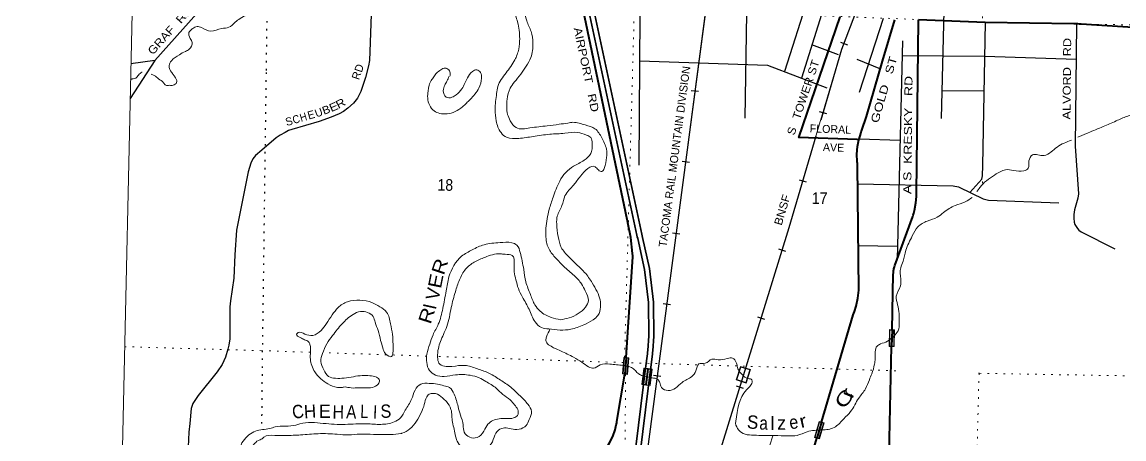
# Model space of a CAD drawing. Header units: feet. Extents: x -518066 to -250644, y -364975 to -177792.
# Drawn here: x -505285 to -488679, y -291926 to -285641 of the extents above; entities that cross this region are included whole.
import ezdxf
from ezdxf.enums import TextEntityAlignment as Align

# ---------------------------------------------------------------- set-up
doc = ezdxf.new("R2010")
doc.units = ezdxf.units.FT
doc.header["$LTSCALE"] = 80
doc.linetypes.add('DOTTED', pattern=[1.5, 0.3, -1.2])
for name, color, linetype, lineweight in [('18', 7, 'Continuous', 35), ('26', 7, 'Continuous', 40), ('29', 7, 'Continuous', 25), ('30', 7, 'Continuous', 13), ('34', 7, 'Continuous', 25), ('39', 7, 'Continuous', 13), ('4', 7, 'Continuous', 25), ('41', 7, 'Continuous', 13), ('55', 7, 'Continuous', 13), ('6', 7, 'DOTTED', 25), ('61', 7, 'Continuous', 13), ('7', 7, 'DOTTED', 13)]:
    doc.layers.add(name, color=color, linetype=linetype, lineweight=lineweight)
doc.layers.add('27', color=7, linetype='Continuous')

msp = doc.modelspace()

# ---------------------------------------------------------------- linework, layer by layer
at = {"layer": '18'}
for points in [[(-496807.99, -295885.87), (-496674.35, -295697.74), (-496527.45, -295436.93), (-496408.62, -295162.19), (-496319.16, -294876.54), (-496260.04, -294583.1), (-496234.57, -294313.1), (-496232.36, -294289.65), (-496229.11, -294263.1), (-495843.84, -291120.35), (-495786.11, -290649.41), (-495782.96, -290623.72), (-495781.29, -290599.41), (-495766.02, -290376.89), (-495770.68, -289866.23), (-495828.7, -289358.85), (-495933.41, -288887.47), (-495940.92, -288862.47), (-495946.28, -288837.47), (-496896.42, -284403.88)], [(-496666.55, -295530.71), (-496594.88, -295403.47), (-496479.18, -295135.97), (-496392.07, -294857.83), (-496334.52, -294572.12), (-496309.5, -294306.95), (-496306.71, -294277.38), (-496304.2, -294256.95), (-495887.95, -290861.35), (-495860.97, -290641.3), (-495857.87, -290615.95), (-495856.17, -290591.3), (-495841.23, -290373.64), (-495845.82, -289870.85), (-495902.95, -289371.31), (-496006.92, -288903.24), (-496014.52, -288878.24), (-496019.88, -288853.24), (-496955.37, -284488.03)]]:
    msp.add_lwpolyline(points, dxfattribs=at)
at = {"layer": '26'}
for p, q in [((-492174.21, -290282.28), (-492179.84, -290530.54)), ((-496180.75, -290699.06), (-496199.37, -290949.59)), ((-493235.86, -291675.21), (-493306.24, -291913.75))]:
    msp.add_line(p, q, dxfattribs=at)
for points in [[(-496180.75, -290699.06), (-496081.38, -289178.79), (-496080.53, -289165.76), (-496084.3, -289128.79), (-496108.73, -288889.79), (-496154.56, -288668.18), (-496160.44, -288639.77), (-496164.95, -288618.18), (-497003.6, -284610.59)], [(-492673.71, -287415.39), (-492698.04, -287414.52), (-493576.98, -287383.28), (-492957.99, -285562.59)], [(-492673.71, -287415.39), (-492672.02, -287406.43), (-492646.94, -287322.86), (-492639.44, -287297.86), (-492628.97, -287272.86), (-492558.48, -287064.22), (-492316.95, -286232.5), (-492130.26, -285608.13)], [(-492174.21, -290282.28), (-492155.19, -289444.57), (-492154.63, -289419.68), (-492152.98, -289394.57), (-492152.83, -289392.26), (-492148.2, -289365.3), (-492147.67, -289363.41), (-492138.26, -289331.82), (-492131.57, -289313.41), (-491863.23, -288574.78), (-491854.37, -288550.39), (-491847.49, -288524.78), (-491835.87, -288481.52), (-491814.81, -288365.22), (-491807.9, -288272.35), (-491805.88, -288245.17), (-491805.61, -288222.35), (-491775.17, -285616.31), (-491774.88, -285608.69)], [(-485521.56, -287267.35), (-487599.7, -285987.82), (-487624.89, -285972.31), (-487649.7, -285958.36), (-487742.57, -285906.14), (-487889.7, -285841.17), (-488042.81, -285791.94), (-488177.24, -285763.79), (-488197.63, -285759.52), (-488227.24, -285755.71), (-488386.67, -285735.2), (-489323.17, -285673.77), (-489348.19, -285672.13), (-489373.17, -285671), (-489432.35, -285668.32), (-490770.22, -285647.85), (-491774.88, -285608.69)], [(-493235.86, -291675.21), (-492758.22, -290056.39), (-492750.84, -290031.39), (-492740.58, -290006.39), (-492713.92, -289925.54), (-492687.46, -289806.34), (-492673.62, -289685.02), (-492696.88, -287798.41), (-492697.19, -287773.54), (-492699.42, -287748.41), (-492699.8, -287744.12), (-492702.36, -287630.79), (-492693.07, -287517.82), (-492673.71, -287415.39)], [(-494608.83, -296328.61), (-492928.73, -295036.23), (-492903.77, -295017.03), (-492878.81, -294992), (-492754.04, -294866.9), (-492620.86, -294701.98), (-492505.64, -294524.04), (-492409.66, -294335.03), (-492333.96, -294137.03), (-492279.37, -293932.2), (-492246.49, -293722.78), (-492235.68, -293511.07), (-492242.61, -293358.25), (-492243.55, -293337.48), (-492242.88, -293308.25), (-492179.84, -290530.54)], [(-496544.64, -292155.88), (-496486.18, -292078.97), (-496429.98, -291987.26), (-496383.67, -291890.18), (-496347.76, -291788.79), (-496329.88, -291714.37), (-496322.68, -291684.39), (-496319.32, -291664.37), (-496199.37, -290949.59)], [(-494608.83, -296328.61), (-494599.89, -296298.33), (-493306.24, -291913.75)]]:
    msp.add_lwpolyline(points, dxfattribs=at)
at = {"layer": '29'}
for p, q in [((-492192.87, -281372.27), (-493795.5, -286388.99)), ((-491385.36, -285179.77), (-491433.02, -287096.73)), ((-494366.17, -285507.71), (-494390.59, -287088.83)), ((-493236.61, -285528.72), (-493539.75, -286486.38)), ((-492307.64, -285587.93), (-492667.46, -286705.67)), ((-492016.17, -285925.54), (-492098.78, -289223.16)), ((-492982.09, -286134.95), (-493381.32, -285985.88)), ((-503284.88, -286223.1), (-503644.83, -286271.56)), ((-492702.69, -286202.67), (-492349.6, -286344.93)), ((-491427.62, -286672.46), (-490786.4, -286680.23)), ((-492053.78, -287426.83), (-492672.02, -287406.43)), ((-492096.24, -289026.42), (-492681.86, -289016.57))]:
    msp.add_line(p, q, dxfattribs=at)
for points in [[(-495549.97, -284175.4), (-495955.87, -285405.38), (-495973.59, -285525.03), (-495988.03, -287801.2)], [(-502438.12, -285272.88), (-503284.88, -286223.1), (-503656.39, -286796.26)], [(-500021.55, -285523.55), (-500038.33, -285951.48), (-500050.91, -286222.09), (-500063.49, -286303.9), (-500109.62, -286478.01), (-500180.92, -286689.87), (-500231.24, -286788.47), (-500289.95, -286866.08), (-500373.83, -286939.51), (-500439.8, -286988.82), (-500508.03, -287025.51), (-500628.08, -287077.46), (-500809.98, -287142.98), (-501220.97, -287260.45), (-501268.22, -287276.89), (-501321.62, -287304.51), (-501396.69, -287345.58), (-501455.82, -287386.31), (-501673.9, -287570.91), (-501766.16, -287652.73), (-501808.1, -287705.16), (-501837.45, -287770.2), (-501875.2, -287898.15), (-502051.34, -288779.18), (-502076.5, -289148.38), (-502093.28, -289500.79), (-502143.6, -289844.82), (-502151.99, -289935.03), (-502151.99, -290289.53), (-502156.18, -290417.5), (-502168.77, -290514.01), (-502185.54, -290574.82), (-502219.1, -290694.41), (-502269.42, -290803.49), (-502344.91, -290916.76), (-502629, -291270.43)], [(-491001.39, -288209.63), (-490823.05, -288010.59), (-490810.74, -287962.32), (-490804.1, -287805.01), (-490767.85, -285646)], [(-489395.81, -285669.01), (-489412.7, -287511.05), (-489366.43, -288233.3), (-489373.29, -288296.9), (-489423.72, -288471.83), (-489435.31, -288540.63), (-489435.31, -288598.24), (-489430.88, -288655.85), (-489418.69, -288691.01), (-489379.94, -288755.55), (-489357.79, -288779.93), (-489326.12, -288804.71), (-488815.01, -289060.18)], [(-495978.04, -286226.78), (-494051.09, -286291.67), (-493159.01, -286631.36)], [(-492021.66, -286144.58), (-490776.97, -286154.45), (-489400.7, -286202.33)], [(-492693.38, -288082.61), (-491251.5, -288108.56), (-491173.02, -288126.96), (-490976.09, -288221.82), (-490799.67, -288307.98), (-490719.23, -288327.46), (-489662.57, -288366.41)], [(-502629, -291270.43), (-502713.96, -291390.84), (-502739.12, -291466.36), (-502755.9, -291692.91), (-502772.67, -291822.97), (-502781.06, -292045.32), (-502713.96, -293547.28), (-502713.96, -293769.65), (-502722.35, -293857.74), (-502751.71, -294000.39), (-502814.61, -294176.59), (-503015.91, -294554.17), (-503091.4, -294772.33), (-503213.02, -295279.99), (-503242.37, -295351.3), (-503288.51, -295443.62), (-503322.05, -295486.61), (-503351.41, -295519.12), (-503468.83, -295616.67), (-503527.54, -295656.53), (-503575.71, -295687.94), (-503812.72, -295813.85), (-503827.33, -295828.5), (-503857.09, -295896.65)]]:
    msp.add_lwpolyline(points, dxfattribs=at)
at = {"layer": '34', "lineweight": 13}
for p, q in [((-494401.88, -281078.23), (-496673.65, -298236.67)), ((-494520.91, -291036.79), (-494458.33, -290834.95)), ((-494308.15, -290881.53), (-494458.33, -290834.95)), ((-494371.34, -291083.16), (-494308.76, -290881.34)), ((-494370.74, -291083.36), (-494520.91, -291036.79))]:
    msp.add_line(p, q, dxfattribs=at)
at = {"layer": '34'}
for p, q in [((-492950.42, -285944.71), (-492846.77, -285983.97)), ((-495199.26, -286671.43), (-495089.19, -286686)), ((-493269.95, -286988.71), (-493163.66, -287020.17)), ((-495337.93, -287738.74), (-495227.86, -287753.31)), ((-493572.36, -288019.73), (-493466.08, -288051.18)), ((-495483.58, -288818.87), (-495373.51, -288833.45)), ((-493887.45, -289060.45), (-493781.55, -289093.16)), ((-495622.25, -289886.16), (-495512.18, -289900.73)), ((-494202.09, -290087.78), (-494096.19, -290120.5)), ((-495767.89, -290966.28), (-495657.83, -290980.85)), ((-494525.73, -291126.56), (-494419.83, -291159.28))]:
    msp.add_line(p, q, dxfattribs=at)
at = {"layer": '34', "lineweight": 13}
msp.add_lwpolyline([(-488228.33, -272568.89), (-488719.48, -273636.8), (-488936.74, -274060.69), (-489084.21, -274407.62), (-489197.76, -274763.31), (-489336.96, -275196.92), (-489452.62, -275558.6), (-489561.33, -275972.74), (-489737.48, -276745.56), (-489877.29, -277110.75), (-490505.9, -279024.69), (-490837.83, -279860.56), (-491062.1, -280632.34), (-491653.78, -282408.21), (-492252.9, -284254.31), (-492935.38, -286056.37), (-493729.97, -288741.17), (-494756.08, -292062.71)], dxfattribs=at)
at = {"layer": '34'}
for points in [[(-496736.16, -274885.48), (-496612.45, -275129.93), (-494731.82, -278085.04), (-494655.15, -278188.5), (-494583.55, -278295.46), (-494491.36, -278449.79), (-494407.22, -278609.14), (-494315.69, -278817.87), (-494247.2, -279035.22), (-494213.59, -279206.16), (-494193.91, -279378.53), (-494183.78, -279510.56), (-494185.18, -279642.44), (-494200.15, -279785.17), (-494219.04, -279927.49), (-494240.7, -280076.99), (-494263.2, -280226.31), (-494330.4, -280651.62), (-494400.74, -281076.33), (-494400.78, -281078.32), (-496550.34, -297313.64)], [(-492439.51, -284749.07), (-492934.34, -286056.74), (-493249.02, -287120)], [(-493320.81, -287362.57), (-493728.92, -288741.49), (-494755.04, -292063.06), (-496099.86, -296266.9), (-496180.18, -296468.38), (-496344.34, -296949.61), (-496409.57, -297199.62), (-496454.76, -297388.15)]]:
    msp.add_lwpolyline(points, dxfattribs=at)
at = {"layer": '34', "lineweight": 13}
msp.add_lwpolyline([(-494510.89, -291031.51), (-494453.05, -290844.96), (-494318.77, -290886.61), (-494376.61, -291073.15)], close=True, dxfattribs=at)
at = {"layer": '39'}
msp.add_line((-489374.84, -287379.12), (-489220.78, -287310.38), dxfattribs=at)
for points in [[(-497921.91, -283341.28), (-497945.39, -283469.27), (-497986, -283593.14), (-498025.96, -283783.4), (-498020.25, -283898.19), (-497940.13, -284004.51), (-497810.44, -284140.04), (-497632.58, -284274.58), (-497511.85, -284357.62), (-497436.35, -284494.02), (-497471.65, -284652.2), (-497542.32, -284773.41), (-497728.59, -284956.53), (-497865.97, -285102.49), (-497877.76, -285289.33), (-497872.82, -285442.33), (-497816.62, -285640.67), (-497785.6, -285892.79), (-497798.79, -286049.42), (-497860.28, -286213.08), (-497990.6, -286407.46), (-498115.11, -286612.02), (-498133.34, -286720.26), (-498156.26, -286961.18), (-498139.61, -287130.52), (-498066.97, -287309.09), (-497982.11, -287379.29), (-497799.85, -287395.23), (-497582.6, -287367.67), (-497333.1, -287332.74), (-497106.07, -287317.46), (-496913.22, -287305.46), (-496779.61, -287346.52), (-496714.16, -287384.13), (-496691.88, -287473.12), (-496715.03, -287625.52), (-496813.36, -287726.02), (-496973.66, -287815.15), (-497091.93, -287909.2), (-497182.85, -288040.04), (-497282.01, -288281.34), (-497341.95, -288467.16), (-497389.78, -288749.79), (-497389.1, -288914.76), (-497332.33, -289084.94), (-497226.63, -289215.95), (-497124.46, -289322.72), (-496966.77, -289462.87), (-496852.98, -289590.01), (-496796.92, -289695.82), (-496749.66, -289839.65), (-496795.81, -289939.25), (-496902.12, -290037.57), (-497041.85, -290100.98), (-497172.85, -290130.38)], [(-497303.72, -284384.18), (-497269.04, -284455.33), (-497274.65, -284634.26), (-497357.76, -284775.32), (-497452.61, -284902.05), (-497545.05, -285008.72), (-497620.71, -285079.53), (-497695.11, -285186.59), (-497730.45, -285346.77), (-497711.14, -285483.98), (-497679.89, -285625.46), (-497612.86, -285783.81), (-497586.34, -285961.4), (-497616.79, -286178.03), (-497685.57, -286305.31), (-497770.32, -286428.23), (-497864.96, -286544.92), (-497929.08, -286640.11), (-497974.57, -286806.12), (-497967.11, -287033.6), (-497928.91, -287128.96), (-497838.72, -287233.48), (-497632.15, -287237.87), (-497370.66, -287205.21), (-497191.64, -287182.87), (-497058.83, -287163.56), (-496982.38, -287153.11), (-496796.59, -287193.28), (-496651.28, -287250.69), (-496547.7, -287387.68), (-496478.87, -287556.11), (-496475.45, -287684.93), (-496512.84, -287847.09), (-496545.94, -287896.67), (-496599.6, -287871.39), (-496648.81, -287824.07), (-496870.33, -287964.21), (-496971.32, -288096.84), (-497103.08, -288263.01), (-497148.12, -288406.91), (-497219.55, -288566.32), (-497227.92, -288682.81), (-497205.75, -288876.41), (-497158.85, -289038.35), (-497047.33, -289179.52), (-496919.45, -289304.95), (-496807.32, -289415.97), (-496692.16, -289575.33), (-496618.55, -289705.64), (-496572.93, -289831.34), (-496569.07, -289938.04), (-496605.72, -290063.99), (-496677.25, -290128.85), (-496821.27, -290206.26), (-497017.22, -290272.5), (-497177.99, -290285.17), (-497348.16, -290267.48), (-497458.07, -290245.02), (-497552.66, -290160.52), (-497645.16, -289971.47), (-497743.78, -289788.32), (-497805.37, -289658.27), (-497842.84, -289526.71), (-497866.56, -289409.53), (-497868.18, -289290.81), (-497897.63, -289159.43), (-498005.64, -289143.04), (-498079.73, -289135.44), (-498311.54, -289188.85), (-498469.47, -289259.92), (-498600.01, -289365.78), (-498693.58, -289528.74), (-498755.35, -289706.47), (-498816.28, -289942.55), (-498884.3, -290230.78), (-498934.9, -290352.42), (-499011.36, -290562.02), (-499022.05, -290694.56), (-499001.78, -290783.51), (-498808.14, -290831.88), (-498611.23, -290817.96), (-498431.63, -290866.04), (-498262.34, -290927.97), (-498095.79, -291026.07), (-497941.38, -291129.93), (-497777.85, -291278.25), (-497662, -291403.42), (-497608.04, -291513.2), (-497640.51, -291631.19), (-497688.54, -291724.71), (-497795.97, -291778.76), (-497916.26, -291774.19), (-498012.28, -291760.08), (-498103.22, -291792.35), (-498171.59, -291899.52), (-498234.34, -292026.93), (-498309.52, -292073.61)], [(-503339.76, -286426.32), (-503292.29, -286445.69), (-503227.13, -286497.36), (-503152.09, -286557.29), (-503120.68, -286592.16), (-503064.57, -286595.36), (-503006.37, -286594.59), (-502955.34, -286551.41), (-502952.77, -286523.3), (-502973.98, -286480.61), (-503003.21, -286437.74), (-503036.41, -286392.78), (-503055.74, -286356.15), (-503068.61, -286297.54), (-503033.06, -286225.88), (-502914.84, -286133.83), (-502823.53, -286083.47), (-502764.69, -286050.51), (-502720.5, -285948.86), (-502751.37, -285887.85), (-502769.61, -285796.94), (-502753.08, -285773.15), (-502710.23, -285737.85), (-502647.45, -285709.01), (-502581.55, -285724.49), (-502438.16, -285777.82), (-502276.83, -285736.99), (-502168.16, -285721.19), (-502072.28, -285642.77), (-501998.95, -285587.99), (-501897.61, -285537.84), (-501801.19, -285531.84), (-501690.19, -285500), (-501635.68, -285483.05), (-501565.63, -285392), (-501576.32, -285325.39), (-501578.42, -285323.32)], [(-503610.39, -286499.28), (-503572, -286486.01), (-503528.95, -286440.66), (-503481.98, -286399.41), (-503472.78, -286395.33)], [(-498848.38, -286459.62), (-498881.97, -286533.35), (-498915.32, -286595), (-498937.04, -286677.02), (-498892.81, -286772.51), (-498806.62, -286776.36), (-498741.67, -286739.51), (-498657.54, -286646.75), (-498611.71, -286563.23), (-498571.94, -286481.6), (-498497.8, -286386.61), (-498433.09, -286361.84), (-498377.75, -286403.24), (-498361.4, -286488.09), (-498400.5, -286636.12), (-498532.39, -286808.34), (-498648.98, -286918.51), (-498756.77, -286990.66), (-498879.87, -287026.26), (-498990.06, -287017.88), (-499075.61, -286981.87), (-499142.13, -286897.97), (-499172, -286786.69), (-499165.92, -286684.22), (-499154.51, -286616.07), (-499126.77, -286534.18), (-499091.66, -286484.63), (-499050.3, -286423.15), (-498991.12, -286374.11), (-498924.13, -286335.3), (-498868.26, -286350.57), (-498833.34, -286409.66), (-498838.32, -286457.83)], [(-503632.1, -286500.35), (-503638.85, -286501.5), (-503644.47, -286501.25), (-503649.98, -286499.38)], [(-503610.39, -286499.28), (-503619.34, -286499.84), (-503632.1, -286500.35), (-503633.12, -286501.89), (-503646.19, -286500.64)], [(-489220.78, -287310.38), (-488992.21, -287218.69), (-488797.84, -287132.31), (-488635.94, -287063.34), (-488468.94, -287040.75), (-488359.38, -287079.3), (-488193.19, -287195.5), (-488025.44, -287333.86), (-487899.77, -287469.31), (-487605.39, -287694.86), (-487422.22, -287765.17), (-487213.31, -287852.1), (-487003.09, -287874.69), (-486725.97, -287862.5), (-486490.91, -287847.4), (-486250.69, -287874.66), (-486079.07, -287920.57), (-485858.49, -288025.86), (-485729.56, -288099.02), (-485519.18, -288159.15)], [(-490896.11, -288195.17), (-490865.08, -288156.45), (-490778.81, -288057.7), (-490660.62, -287967.69), (-490542.83, -287897.77), (-490464.01, -287869.28), (-490341.79, -287877.91), (-490187.45, -287885.24), (-490122.42, -287844.37), (-490110.2, -287736), (-490058.19, -287644.57), (-489883.83, -287654.32), (-489776.4, -287600.29), (-489686.61, -287525.75), (-489468.94, -287421.88)], [(-492144.47, -290373.06), (-492084.03, -290295.05), (-492065.47, -290170.72), (-492068.76, -290035.86), (-492090.15, -289902.64), (-492109.61, -289773.48), (-492048.28, -289617.88), (-492044.16, -289513.35), (-492042.75, -289344.4), (-492006.71, -289248.61), (-491965.24, -289082.52), (-491868.56, -288865.31), (-491783.52, -288728.31), (-491643.36, -288642.78), (-491493.68, -288583.62), (-491397.96, -288513.23), (-491223.25, -288406.31), (-491069.66, -288351.24), (-490968.23, -288285.29)], [(-497172.85, -290130.38), (-497310.54, -290093.26), (-497477.22, -290001.2), (-497555.54, -289904.99), (-497624.61, -289748.62), (-497692.99, -289558.07), (-497725.32, -289370.3), (-497778.33, -289113.68), (-497826.32, -289006.04), (-497903.8, -288968.19), (-498082.33, -288966.4), (-498321.72, -288997.52), (-498501.88, -289076.17), (-498660.3, -289171.38), (-498851.16, -289483.15), (-498893.52, -289693.47), (-498945.05, -289959.93), (-499012.04, -290197.89), (-499091.53, -290359.15), (-499140.45, -290496.91), (-499183.65, -290648.88), (-499186.16, -290773.55), (-499144.47, -290895.13), (-499055.56, -290963.41), (-498921.52, -290982.35), (-498752.53, -290959.8), (-498531.97, -290966.49), (-498398.29, -291003.54), (-498295.1, -291060.04), (-498138.65, -291161.94), (-498040.21, -291254.56), (-497927.51, -291337.42), (-497864.84, -291413.19), (-497816.04, -291480.61), (-497819.87, -291571.05), (-497876.83, -291610.07), (-497995.36, -291617.61), (-498190.62, -291649.67), (-498263.91, -291702.42), (-498328.23, -291807.68), (-498428.53, -291906.13), (-498538.71, -291897.74), (-498621.51, -291825.58), (-498637.34, -291714.6), (-498678.5, -291566.87), (-498714.01, -291437.37), (-498772.45, -291251.06), (-498842.66, -291150.99), (-498928.37, -291123.02), (-499024.22, -291100.87), (-499150.36, -291088.13), (-499272.99, -291099.61), (-499363.09, -291190.23), (-499416.03, -291327.9), (-499509.59, -291490.87), (-499580.17, -291608.05), (-499679.74, -291670.32), (-499877.09, -291706.35), (-500095.61, -291697.68), (-500414.8, -291706.99), (-500745.54, -291691.92), (-501098.79, -291698.5), (-501157.36, -291717.37), (-501470.89, -291744.91), (-501553.65, -291769.3), (-501767.08, -291807.01), (-501866.56, -291865.25), (-501954.79, -291961.94), (-502003.05, -292067.53), (-501995.95, -292212.52), (-501972.36, -292436.31), (-501994.89, -292757.69), (-502073.97, -292898.84), (-502186.9, -293027.2), (-502340.83, -293198.94), (-502438.78, -293379.92), (-502497.67, -293614.03), (-502500.58, -293758.81), (-502507.16, -293985.98), (-502521.95, -294122.45), (-502528.22, -294234.96), (-502534.91, -294367.59), (-502489.67, -294412.8), (-502359.93, -294445.74), (-502132.8, -294325.85), (-502001.68, -294290.41), (-501762.43, -294265.32), (-501656.42, -294281.65), (-501527.97, -294378.92), (-501449.55, -294569.68), (-501422.51, -294721.12), (-501449.03, -294941.84), (-501541.72, -295161.14), (-501659.27, -295319.57), (-501820.3, -295444.9), (-502028, -295597.39), (-502265.54, -295835.75)], [(-500455.72, -291148.9), (-500531.96, -291149.29), (-500675.35, -291095.95), (-500784.15, -291019.21), (-500872.38, -290916.75), (-500918.56, -290819.21), (-500940.72, -290724.19), (-500938.53, -290615.61), (-500946.34, -290504.8), (-500967.58, -290464.11), (-501027.1, -290430.67), (-501094.68, -290399.05), (-501147.82, -290347.64), (-501123.26, -290324.02), (-501023.35, -290344.24), (-500903.39, -290364.9), (-500779.51, -290291.08), (-500699.19, -290188.19), (-500610.24, -290055.3), (-500521.74, -289944.52), (-500381.57, -289858.99), (-500194.49, -289834.79), (-500012.6, -289868.84), (-499893.53, -289933.73), (-499790.82, -290014.37), (-499732.17, -290190.63), (-499703.33, -290352.18), (-499694.26, -290499.22), (-499696.97, -290633.95), (-499715.99, -290681.82), (-499803.54, -290645.77), (-499847.81, -290552.29), (-499881.68, -290440.92), (-499918.75, -290289.26), (-499964.45, -290167.59), (-499994.79, -290080.45), (-500077.85, -290020.34), (-500185.91, -290005.97), (-500297.14, -290049.88), (-500460.46, -290189.23), (-500606.49, -290367.19), (-500691.23, -290490.1), (-500758.44, -290639.56), (-500780.89, -290757.76), (-500739.28, -290883.37), (-500667.06, -290983.47), (-500561.3, -291011.87), (-500432.82, -291008.57), (-500291.95, -290987.43), (-500157.18, -290970.17), (-500044.88, -290972.55), (-499943, -290994.83), (-499899.82, -291042.02), (-499916.99, -291097.99), (-500004.28, -291148.43), (-500130.87, -291157.81), (-500239.2, -291157.52), (-500351.47, -291153.13), (-500439.55, -291143.21), (-500455.72, -291148.9)], [(-497329.88, -290273.08), (-497380.64, -290385.47), (-497389.8, -290441.6), (-497273.63, -290550.69), (-497162.29, -290601.34), (-496973.59, -290695.88), (-496850.72, -290770.91), (-496747.77, -290839.48), (-496671.97, -290861.22), (-496570.64, -290811.07), (-496427.92, -290798.02), (-496225.11, -290819.18)], [(-493234.19, -291790.22), (-493205.7, -291789.95), (-493028.16, -291741.43), (-492899.33, -291621.46), (-492798.83, -291512.96), (-492676.4, -291312.4), (-492575.21, -291169.72), (-492516.29, -291034.18), (-492478.32, -290942.44), (-492439.34, -290800.45), (-492427.61, -290716.21), (-492397.68, -290525.74), (-492348.9, -290494.59), (-492241.75, -290454.63), (-492144.47, -290373.06)], [(-495803.94, -291002.33), (-495790.06, -291004.71), (-495706.27, -291028.61), (-495673.16, -291077.6), (-495648.5, -291148.54), (-495547.16, -291196.96), (-495438.05, -291159.05), (-495338.04, -291074.68), (-495193.78, -290985.21), (-495129.82, -290898.06), (-495087.65, -290796.36), (-494989.09, -290784.38), (-494887.56, -290724.17), (-494795.47, -290734.18), (-494656.6, -290713), (-494576.26, -290708.68), (-494521.37, -290772.2), (-494506.46, -290828.85), (-494477.84, -290901.88), (-494476.76, -290903.23)], [(-496225.11, -290819.18), (-496153.77, -290830.29), (-496101.92, -290849.2), (-496042.69, -290896.73), (-495991.52, -290946.1), (-495934.17, -290972.82), (-495801.6, -291002.77)], [(-494528.57, -291658.39), (-494369.1, -291186.26), (-494328.76, -291145.13), (-494288.55, -291091.14), (-494295.61, -291024.75), (-494325.69, -291018.6), (-494476.76, -290903.23)], [(-498309.52, -292073.61), (-498478.35, -292088.12), (-498626.3, -292062.85), (-498713, -291984.57), (-498773.09, -291780.11), (-498799.02, -291672.94), (-498821.23, -291481.36), (-498889.08, -291363.24), (-498950.14, -291307.63), (-499053.18, -291243.08), (-499099.3, -291242.1), (-499135.49, -291245.36), (-499184.55, -291290.58), (-499223.04, -291408.45), (-499267.5, -291524.17), (-499338.44, -291659.46), (-499439.06, -291774), (-499560.77, -291839.8), (-499574.89, -291843.53), (-499733.69, -291858.26), (-499986.5, -291858.92), (-500191.02, -291852.57), (-500361.81, -291865.03), (-500536.16, -291855.29), (-500820.9, -291847.22), (-501088.12, -291865.69), (-501313.01, -291874.99), (-501477.5, -291873.51), (-501642.56, -291900.18), (-501667.11, -291923.8), (-501723.79, -291948.75), (-501797.36, -292015.58), (-501838.56, -292069.02), (-501862.67, -292269.67), (-501849.58, -292416.79), (-501862.55, -292661.94), (-501915.01, -292876.06), (-501973.07, -292969.38), (-502102.32, -293111.47), (-502182.77, -293220.41), (-502264.99, -293417.81), (-502304.25, -293573.88), (-502346.24, -293766.11), (-502348.25, -293965.21), (-502303.23, -294121.06), (-502239.24, -294231.04), (-502060.79, -294236.84), (-501834.65, -294165.21), (-501611.11, -294123.69), (-501476.36, -294207.02), (-501400.82, -294341.39), (-501338.33, -294525.77), (-501312.09, -294717.44), (-501345.25, -295068.76), (-501406.65, -295228.38), (-501513.89, -295372.95), (-501617.62, -295443.17), (-501768.34, -295554.63), (-501890.97, -295666.68), (-502042.61, -295824.39), (-502153.54, -295952.78), (-502224.92, -296110.18), (-502245.36, -296228.43), (-502239.87, -296453.85), (-502231.5, -296536.5), (-502236.69, -296793.87), (-502208.36, -296981.55), (-502152.51, -297097.4), (-501981.71, -297183.5), (-501866.47, -297139.68), (-501647.86, -297043.74), (-501488.99, -297024.99), (-501366.99, -297043.68), (-501248.76, -297150.79), (-501228.9, -297259.84), (-501291.73, -297391.27), (-501389.79, -297578.26), (-501544.49, -297788.21), (-501730.97, -298081.96), (-501806.93, -298267.42), (-501862.16, -298419.12), (-501886.64, -298539.3), (-501916.94, -298848.43), (-501949.51, -299071.03), (-501972.38, -299309.91), (-502006.49, -299409.76), (-502066.47, -299499.01), (-502167.43, -299531.06), (-502284.15, -299548.7), (-502396.04, -299526.21), (-502516.79, -299445.19), (-502617.85, -299382.7), (-502682.78, -299318.96), (-502776.7, -299300.87), (-502869.72, -299337.11), (-503011.97, -299527.21), (-503026.76, -299663.68)], [(-494527.63, -291654.33), (-494529.28, -291661.19), (-494501.35, -291768.4), (-494418.63, -291844.59), (-494290.68, -291867.43), (-494148.37, -291874.48), (-493939.72, -291874.9), (-493753.25, -291880.89), (-493604.61, -291871.98), (-493453.06, -291818.88), (-493234.19, -291790.22), (-493221.57, -291790.01)], [(-493968.86, -291878.21), (-494224.09, -292643.33), (-494563.67, -293662.04), (-494889.31, -294487.91), (-494987.21, -294765.44), (-495022.2, -295008.1), (-494980.54, -295230.26), (-494981.74, -295588.3), (-495012.1, -295899.45), (-495006.78, -296132.91), (-494968.39, -296417.36), (-494919.57, -296515.65)]]:
    msp.add_spline(points, degree=3, dxfattribs=at)
at = {"layer": '4', "lineweight": 13}
msp.add_lwpolyline([(-501256.99, -177792.42), (-469933.03, -178460.37), (-438608.17, -179085.23), (-407282.48, -179667), (-375956.02, -180205.68), (-344628.85, -180701.28), (-313301.03, -181153.78), (-281972.61, -181563.19), (-250643.67, -181929.5), (-252658.03, -364975.08), (-284238.76, -364605.82), (-315818.95, -364193.12), (-347398.54, -363736.98), (-378977.49, -363237.41), (-410555.71, -362694.39), (-442133.14, -362107.95), (-473709.75, -361478.07), (-505285.47, -360804.75)], close=True, dxfattribs=at)
msp.add_lwpolyline([(-501256.99, -177792.42), (-469933.03, -178460.37), (-438608.17, -179085.23), (-407282.48, -179667), (-375956.02, -180205.68), (-344628.85, -180701.28), (-313301.03, -181153.78), (-281972.61, -181563.19), (-250643.67, -181929.5), (-252658.03, -364975.08), (-284238.76, -364605.82), (-315818.95, -364193.12), (-347398.54, -363736.98), (-378977.49, -363237.41), (-410555.71, -362694.39), (-442133.14, -362107.95), (-473709.75, -361478.07), (-505285.47, -360804.75)], close=True, dxfattribs=at)
at = {"layer": '55'}
for p, q in [((-495943.9, -291107.59), (-495913.08, -290858.54)), ((-495850.81, -290866.25), (-495882.29, -291115.21)), ((-495788.56, -290873.95), (-495819.38, -291122.99))]:
    msp.add_line(p, q, dxfattribs=at)
for points in [[(-495906.12, -290867.45), (-495859.75, -290873.19), (-495889.22, -291106.29), (-495934.98, -291100.63)], [(-495843.87, -290875.16), (-495797.47, -290880.9), (-495826.33, -291114.07), (-495873.34, -291108.25)]]:
    msp.add_lwpolyline(points, close=True, dxfattribs=at)
for points in [[(-495913.08, -290858.54), (-495850.81, -290866.25), (-495788.56, -290873.95)], [(-495819.38, -291122.99), (-495882.29, -291115.21), (-495943.9, -291107.59)]]:
    msp.add_lwpolyline(points, dxfattribs=at)
at = {"layer": '6'}
msp.add_line((-501664.26, -290591.67), (-501676.57, -291789.42), dxfattribs=at)
msp.add_lwpolyline([(-501593.09, -285266.21), (-501608.24, -286400.2), (-501664.26, -290591.67)], dxfattribs=at)
at = {"layer": '61'}
for p, q in [((-492216.59, -290532.48), (-492213.49, -290278.58)), ((-492213.49, -290278.58), (-492137.21, -290279.5)), ((-496140.1, -290702.74), (-496161.36, -290952.78)), ((-496161.36, -290952.78), (-496236.37, -290946.4)), ((-493198.61, -291683.12), (-493269.56, -291923.82)), ((-493269.56, -291923.82), (-493341.78, -291902.54))]:
    msp.add_line(p, q, dxfattribs=at)
for points in [[(-492137.21, -290279.5), (-492140.31, -290533.4), (-492216.59, -290532.48)], [(-496236.37, -290946.4), (-496215.12, -290696.37), (-496140.1, -290702.74)], [(-493341.78, -291902.54), (-493270.82, -291661.84), (-493198.61, -291683.12)]]:
    msp.add_lwpolyline(points, dxfattribs=at)
for points in [[(-492205.59, -290286.67), (-492145.3, -290287.39), (-492148.2, -290525.3), (-492208.49, -290524.58)], [(-496207.82, -290705.02), (-496148.75, -290710.03), (-496168.65, -290944.12), (-496227.71, -290939.1)], [(-493331.84, -291897.12), (-493265.4, -291671.77), (-493208.54, -291688.53), (-493274.97, -291913.88)]]:
    msp.add_lwpolyline(points, close=True, dxfattribs=at)
at = {"layer": '7'}
for p, q in [((-490624.89, -277282.3), (-490815.39, -285680.93)), ((-496204.56, -290697.28), (-496057.96, -285445.17)), ((-490767.85, -285646), (-490812.38, -288128.23)), ((-501678.72, -290595.41), (-503738.7, -290536.01)), ((-500938.55, -290619.71), (-501678.72, -290595.41)), ((-499794.95, -290657.25), (-500753.31, -290625.78)), ((-499188.5, -290677.16), (-499703.49, -290660.25)), ((-496221.46, -290774.6), (-499022.13, -290682.61)), ((-492116.89, -290898.82), (-496147.39, -290776.98)), ((-490862.77, -290936.75), (-491000.76, -296175.11)), ((-485672.12, -291025.34), (-490862.77, -290936.75)), ((-496190.02, -290950.51), (-496221.73, -296189.52))]:
    msp.add_line(p, q, dxfattribs=at)
for points in [[(-474954.65, -285915.47), (-480205.62, -285824.22), (-485458.77, -285741.14), (-490767.85, -285646), (-496054.37, -285427.81)], [(-490862.64, -290929.69), (-490862.77, -290936.75), (-490870.92, -290936.51)]]:
    msp.add_lwpolyline(points, dxfattribs=at)

# ---------------------------------------------------------------- texts
at = {"layer": '27'}
for s, height, rotation, width, p in [('AIRPORT   RD', 120.5, 281.819, 1.2, (-496972.44, -285735.36)), ('TOWER ST', 120, 71.223, 1.1, (-493565.37, -287120.24)), ('GOLD   ST', 120.5, 73.807, 1.3, (-492383.67, -287174.39)), ('A S  KRESKY   RD', 120.5, 89.331, 1.3, (-491885.55, -288235.33)), ('S', 120, 71.223, 1.1, (-493647.65, -287357.53))]:
    msp.add_text(s, height=height, rotation=rotation, dxfattribs=dict(at, width=width)).set_placement(p)
for s, p in [('FLORAL', (-493416.83, -287304.08)), ('AVE', (-493217.59, -287586.18))]:
    msp.add_text(s, height=120, rotation=357.964, dxfattribs=at).set_placement(p)
at = {"layer": '30'}
for s, rotation, width, p in [('RD', 48.295, 1.25, (-502891.62, -285676.57)), ('GRAF', 48.295, 1.15, (-503313.82, -286145.62)), ('ALVORD   RD', 89.475, 1.2, (-489485.02, -287112.11))]:
    msp.add_text(s, height=120, rotation=rotation, dxfattribs=dict(at, width=width)).set_placement(p)
for s, rotation, p in [('D', 71.4, (-500148.64, -286355.3)), ('R', 71.4, (-500189.22, -286467.21)), ('U', 19.809, (-500794.18, -287061.74)), ('S', 15.951, (-501245.44, -287195.91)), ('E', 15.951, (-500912.75, -287097.34))]:
    msp.add_text(s, height=120, rotation=rotation, dxfattribs=at).set_placement(p, align=Align.CENTER)
for s, rotation, width, p in [('B', 19.809, 1.1, (-500681.74, -287020.61)), ('E', 23.4, 1.2, (-500566.65, -286974.6)), ('R', 28.269, 1.2, (-500456.65, -286918.91)), ('C', 15.951, 0.95, (-501138.17, -287164.62)), ('H', 15.951, 0.9, (-501030.13, -287132.15))]:
    msp.add_text(s, height=120, rotation=rotation, dxfattribs=dict(at, width=width)).set_placement(p, align=Align.CENTER)
at = {"layer": '34'}
msp.add_text('TACOMA RAIL MOUNTAIN DIVISION', height=120.5, rotation=82.458, dxfattribs=at).set_placement((-495573.66, -289039.59))
at = {"layer": '34', "width": 1.1}
msp.add_text('BNSF', height=120.4, rotation=73.514, dxfattribs=at).set_placement((-493838.71, -288716.22))
at = {"layer": '41'}
for s, height, rotation, width, p in [('R', 200.8, 71.604, 1.2, (-498930.62, -289468.01)), ('E', 200.8, 78.756, 1.2, (-498973.49, -289669.74)), ('R', 200.8, 72.165, 1.2, (-499128.57, -290208.05)), ('C', 200.8, 54.574, 1.45, (-492896.13, -291492.35)), ('r', 200.8, 66.7, 1.45, (-492773.33, -291332.93)), ('C', 200.8, 8.314, 0.9, (-501199.83, -291625.23)), ('H', 200.7, 3.355, 0.95, (-501031.63, -291616.28)), ('H', 200.8, 358.944, 0.9, (-500608.33, -291618.11)), ('A', 200.8, 357.71, 0.85, (-500402.56, -291614.57)), ('L', 200.8, 359.209, 0.8, (-500188.37, -291611.18)), ('I', 200.8, 357.506, 0.85, (-499999.55, -291618.39)), ('S', 200.8, 1.87, 0.9, (-499879.94, -291609.94)), ('S', 200.8, 356.21, 0.95, (-494365.4, -291767.17)), ('e', 200.8, 8.363, 0.9, (-493708.8, -291781.27)), ('r', 200.7, 13.355, 1.15, (-493545.3, -291763.47)), ('a', 200.8, 358.483, 0.85, (-494175.21, -291784.7))]:
    msp.add_text(s, height=height, rotation=rotation, dxfattribs=dict(at, width=width)).set_placement(p)
for s, height, rotation, p in [('V', 200.8, 79.056, (-499008.5, -289846.43)), ('I', 200.8, 77.448, (-499051.65, -289987.58)), ('E', 200.7, 0.35, (-500809.96, -291609.61)), ('l', 200.8, 359.822, (-494006.05, -291793.14)), ('z', 200.8, 0.575, (-493905.57, -291786.94))]:
    msp.add_text(s, height=height, rotation=rotation, dxfattribs=at).set_placement(p)
at = {"layer": '7', "width": 0.9}
for s, rotation, p in [('18', 358.782, (-499025.81, -288181.72)), ('17', 358.78, (-493384.57, -288381.46))]:
    msp.add_text(s, height=175.7, rotation=rotation, dxfattribs=at).set_placement(p)

doc.saveas('drawing.dxf')
